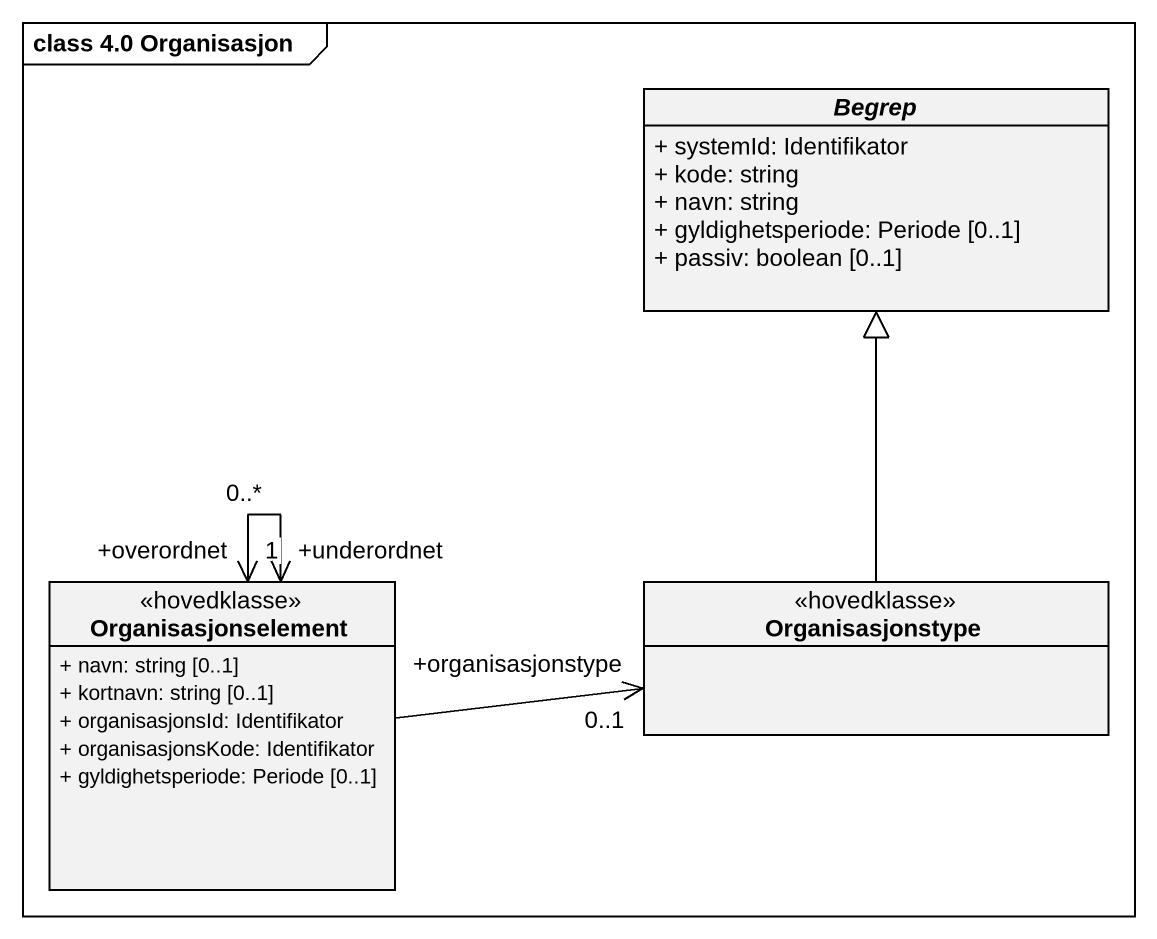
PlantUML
@startuml
mainframe class 4.0 Organisasjon
hide circle
hide empty members
skinparam classAttributeIconSize 0
abstract class Begrep {
  + systemId: Identifikator
  + kode: string
  + navn: string
  + gyldighetsperiode: Periode [0..1]
  + passiv: boolean [0..1]
}
class Organisasjonselement <<hovedklasse>> {
  + navn: string [0..1]
  + kortnavn: string [0..1]
  + organisasjonsId: Identifikator
  + organisasjonsKode: Identifikator
  + gyldighetsperiode: Periode [0..1]
}
class Organisasjonstype <<hovedklasse>>
Organisasjonselement "+underordnet\n0..*" <--> "+overordnet\n1" Organisasjonselement
Organisasjonselement -right-> "+organisasjonstype\n0..1" Organisasjonstype
Organisasjonstype -up-|> Begrep
@enduml
